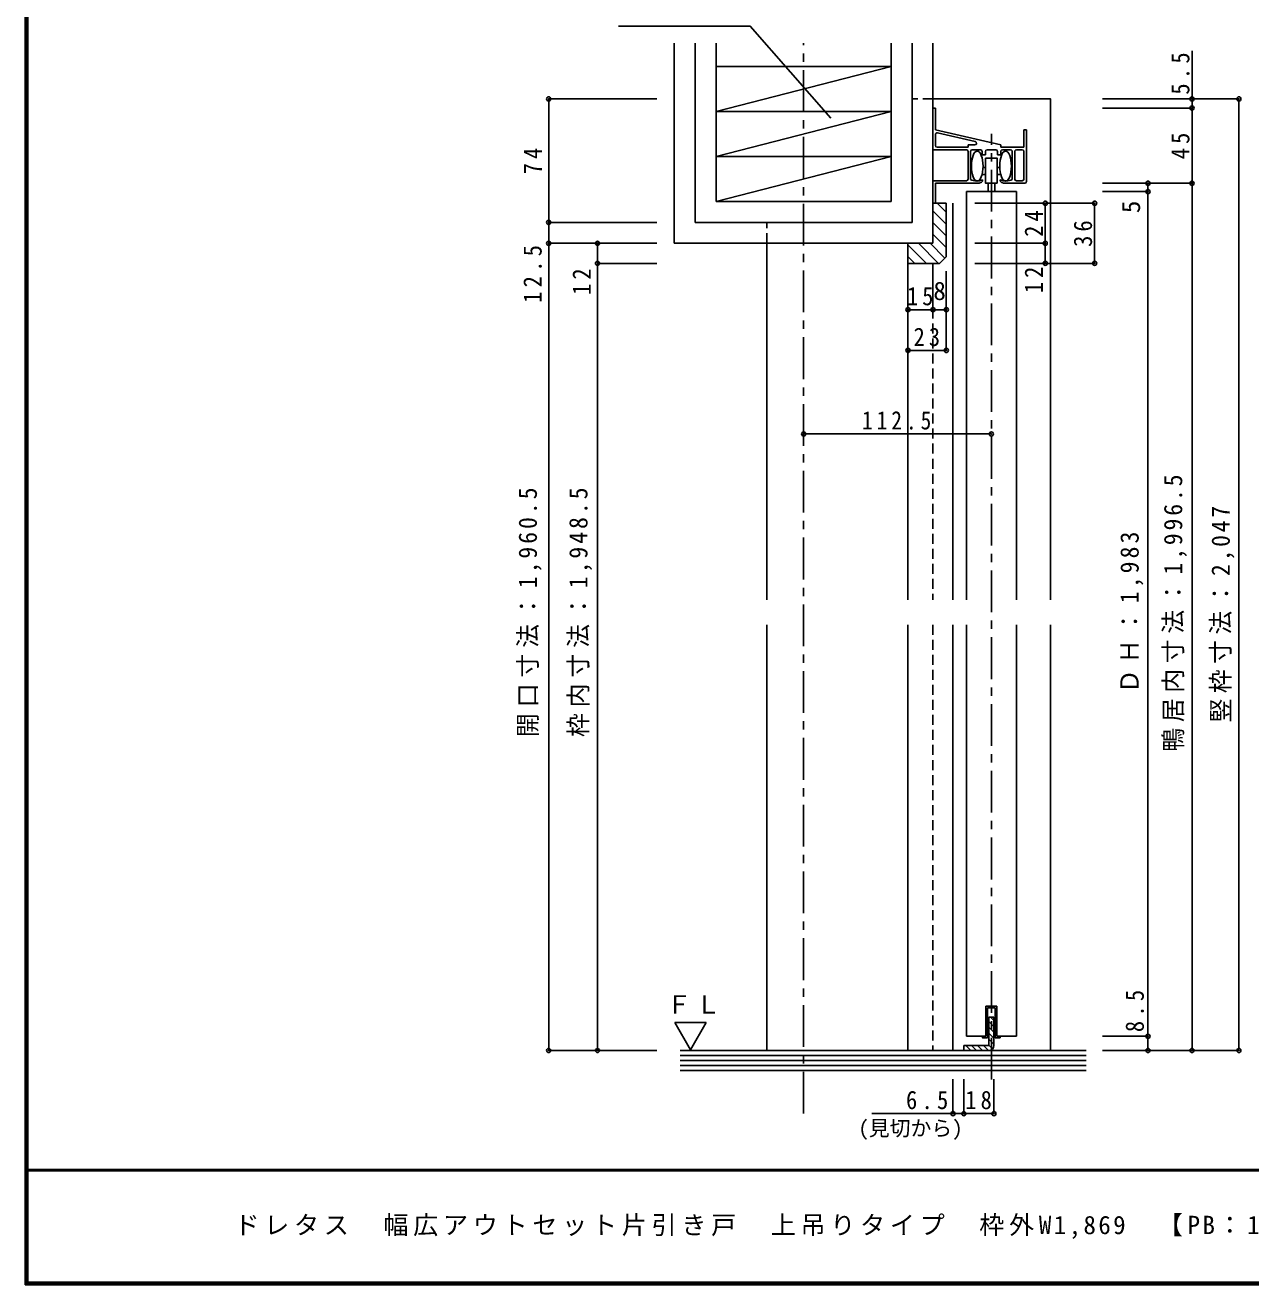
# Model space of a CAD drawing. Units: millimetres at full size, sheet at 1:5. Extents: x -1000 to 950, y -718 to 696.
# Drawn here: x -1000 to -265, y -701 to 54 of the extents above; entities that cross this region are included whole.
import ezdxf
from ezdxf.enums import TextEntityAlignment as Align

# ---------------------------------------------------------------- set-up
doc = ezdxf.new("R2010")
doc.units = ezdxf.units.MM
doc.header["$LTSCALE"] = 5
doc.header["$PDMODE"] = 32
doc.header["$PDSIZE"] = 2.5
doc.linetypes.add('CHAIN1', pattern=[8, 5, -1, 1, -1])
doc.linetypes.add('DASHED1', pattern=[1.8, 1.2, -0.6])
for name, color, linetype in [('0-1_通り芯', 4, 'CHAIN1'), ('0-2_柱', 7, 'Continuous'), ('0-3_仕上げ', 2, 'Continuous'), ('0-4_枠', 3, 'Continuous'), ('0-5_ケーシング', 3, 'Continuous'), ('0-6_扉', 6, 'Continuous'), ('0-7_金物', 7, 'Continuous'), ('0-A_文字', 7, 'Continuous'), ('0-B_寸法', 7, 'Continuous'), ('0-C_ハッチ', 4, 'Continuous'), ('F-1_枠', 6, 'Continuous'), ('F-A_文字', 7, 'Continuous')]:
    doc.layers.add(name, color=color, linetype=linetype)
doc.styles.add('ＭＳ ゴシック', font='')
doc.styles.get('ＭＳ ゴシック').set_extended_font_data('MS Gothic')

msp = doc.modelspace()

# ---------------------------------------------------------------- linework, layer by layer
at = {"layer": '0-1_通り芯'}
for p, q in [((-533.472, -598.269), (-533.472, 42.988)), ((-420.972, -577.948), (-420.972, -11.311))]:
    msp.add_line(p, q, dxfattribs=at)
at = {"layer": '0-1_通り芯', "color": 3, "linetype": 'DASHED1'}
for p, q in [((-455.972, -88.964), (-455.972, -290.464)), ((-455.972, -305.464), (-455.972, -560.464))]:
    msp.add_line(p, q, dxfattribs=at)
at = {"layer": '0-2_柱'}
for p, q in [((-585.972, 29.036), (-480.972, 29.036)), ((-585.972, -24.964), (-480.972, 2.036)), ((-480.972, -24.964), (-585.972, -51.964)), ((-585.972, -24.964), (-480.972, -24.964))]:
    msp.add_line(p, q, dxfattribs=at)
msp.add_lwpolyline([(-480.972, 29.036), (-585.972, 2.036), (-480.972, 2.036)], dxfattribs=at)
at = {"layer": '0-3_仕上げ'}
for p, q in [((-610.972, -76.964), (-610.972, 42.988)), ((-598.472, -64.464), (-598.472, 42.988)), ((-585.972, -51.964), (-585.972, 42.988)), ((-480.972, 42.988), (-480.972, -51.964)), ((-468.472, 42.988), (-468.472, -64.464)), ((-455.972, 42.988), (-455.972, -52.964)), ((-585.972, -51.964), (-480.972, -51.964)), ((-598.472, -64.464), (-468.472, -64.464)), ((-610.972, -76.964), (-455.972, -76.964))]:
    msp.add_line(p, q, dxfattribs=at)
at = {"layer": '0-4_枠', "linetype": 'DASHED1'}
for p, q in [((-455.972, 9.536), (-468.472, 9.536)), ((-555.472, -76.964), (-555.472, -64.464))]:
    msp.add_line(p, q, dxfattribs=at)
at = {"layer": '0-4_枠'}
for p, q in [((-443.972, -290.464), (-443.972, -52.964)), ((-555.472, -76.964), (-555.472, -290.464)), ((-470.972, -290.464), (-470.972, -88.964)), ((-555.472, -305.464), (-555.472, -560.464)), ((-470.972, -305.464), (-470.972, -560.464)), ((-443.972, -305.464), (-443.972, -560.464)), ((-385.472, -305.464), (-385.472, -560.464))]:
    msp.add_line(p, q, dxfattribs=at)
msp.add_lwpolyline([(-455.972, 9.536), (-385.472, 9.536), (-385.472, -290.464)], dxfattribs=at)
at = {"layer": '0-5_ケーシング'}
for p, q in [((-455.972, -76.964), (-455.972, -52.964)), ((-455.972, -52.964), (-447.972, -52.964)), ((-447.972, -84.964), (-447.972, -52.964)), ((-451.972, -88.964), (-447.972, -84.964))]:
    msp.add_line(p, q, dxfattribs=at)
msp.add_lwpolyline([(-451.972, -88.964), (-470.972, -88.964), (-470.972, -76.964), (-455.972, -76.964)], dxfattribs=at)
at = {"layer": '0-6_扉'}
for p, q in [((-435.972, -45.964), (-405.972, -45.964)), ((-435.972, -45.964), (-435.972, -290.464)), ((-405.972, -45.964), (-405.972, -290.464)), ((-435.972, -305.464), (-435.972, -551.964)), ((-405.972, -305.464), (-405.972, -551.964)), ((-424.222, -551.964), (-424.222, -533.964)), ((-424.222, -533.964), (-417.722, -533.964)), ((-417.722, -551.964), (-417.722, -533.964)), ((-424.222, -551.964), (-435.972, -551.964)), ((-417.722, -551.964), (-405.972, -551.964))]:
    msp.add_line(p, q, dxfattribs=at)
at = {"layer": '0-7_金物'}
for p, q in [((-455.972, 4.036), (-454.472, 4.036)), ((-454.472, -8.964), (-454.472, 4.036)), ((-415.351, -17.964), (-454.472, -8.964)), ((-454.472, -18.464), (-454.472, -11.76)), ((-453.248, -10.785), (-430.624, -15.99)), ((-399.972, -8.964), (-401.472, -8.964)), ((-401.472, -8.964), (-401.472, -19.464)), ((-399.972, -39.964), (-399.972, -8.964)), ((-435.972, -20.964), (-455.972, -20.964)), ((-453.472, -19.464), (-434.972, -19.464)), ((-434.972, -17.964), (-434.972, -19.464)), ((-430.849, -17.964), (-434.972, -17.964)), ((-434.972, -38.464), (-434.972, -21.964)), ((-433.472, -21.964), (-433.472, -38.679)), ((-432.472, -20.964), (-427.527, -20.964)), ((-426.527, -21.964), (-426.527, -23.964)), ((-424.527, -21.964), (-424.527, -23.964)), ((-423.527, -20.964), (-418.351, -20.964)), ((-417.351, -21.964), (-417.351, -23.964)), ((-415.351, -17.964), (-415.351, -19.464)), ((-401.472, -19.464), (-415.351, -19.464)), ((-415.351, -21.964), (-415.351, -23.964)), ((-414.351, -20.964), (-409.472, -20.964)), ((-408.472, -21.964), (-408.472, -38.679)), ((-406.972, -38.464), (-406.972, -21.964)), ((-405.972, -20.964), (-402.472, -20.964)), ((-401.472, -38.464), (-401.472, -21.964)), ((-424.527, -23.964), (-426.527, -23.964)), ((-415.351, -23.964), (-417.351, -23.964)), ((-424.472, -35.666), (-426.477, -35.666)), ((-424.472, -31.48), (-425.974, -31.48)), ((-415.97, -31.48), (-417.472, -31.48)), ((-415.513, -35.666), (-417.472, -35.666)), ((-435.972, -39.464), (-455.972, -39.464)), ((-454.472, -40.964), (-428.34, -40.964)), ((-454.472, -40.964), (-454.472, -52.964)), ((-428.34, -40.964), (-428.321, -40.964)), ((-422.972, -40.964), (-422.972, -45.964)), ((-418.972, -40.964), (-418.972, -45.964)), ((-413.605, -40.964), (-413.623, -40.964)), ((-400.972, -40.964), (-413.605, -40.964)), ((-405.972, -39.464), (-402.472, -39.464)), ((-418.722, -534.964), (-418.722, -552.964)), ((-418.722, -552.964), (-415.722, -552.964)), ((-415.722, -552.964), (-415.722, -551.964))]:
    msp.add_line(p, q, dxfattribs=at)
at = {"layer": '0-7_金物', "color": 3}
for p, q in [((-422.472, -557.464), (-422.472, -540.464)), ((-419.472, -540.464), (-422.472, -540.464)), ((-419.472, -557.464), (-419.472, -540.464)), ((-422.472, -557.464), (-437.472, -557.464)), ((-437.472, -560.464), (-437.472, -557.464))]:
    msp.add_line(p, q, dxfattribs=at)
at = {"layer": '0-7_金物'}
msp.add_lwpolyline([(-417.472, -40.964), (-417.472, -25.964), (-424.472, -25.964), (-424.472, -40.964)], close=True, dxfattribs=at)
for points in [[(-426.223, -38.877), (-426.243, -39.076), (-426.288, -39.411), (-426.363, -39.722), (-426.487, -39.994), (-426.589, -40.128), (-426.687, -40.219), (-426.885, -40.351), (-427.11, -40.461), (-427.348, -40.557), (-427.486, -40.611), (-427.627, -40.667), (-427.863, -40.766), (-428.094, -40.866), (-428.32, -40.966)], [(-415.721, -38.877), (-415.702, -39.076), (-415.656, -39.411), (-415.581, -39.722), (-415.457, -39.994), (-415.355, -40.128), (-415.258, -40.219), (-415.06, -40.351), (-414.835, -40.461), (-414.597, -40.557), (-414.458, -40.611), (-414.318, -40.667), (-414.081, -40.766), (-413.85, -40.866), (-413.624, -40.966)], [(-418.722, -534.964), (-423.222, -534.964), (-423.222, -552.964)], [(-426.222, -551.964), (-426.222, -552.964), (-423.222, -552.964)]]:
    msp.add_lwpolyline(points, dxfattribs=at)
for centre, radius, start, end in [((-453.472, -11.76), 1, 77.04441, 180), ((-453.472, -18.464), 1, 180, 270), ((-435.972, -21.964), 1, 0, 90), ((-432.472, -21.964), 1, 90, 180), ((-430.849, -16.964), 1, 270, 77.04441), ((-427.527, -21.964), 1, 0, 90), ((-423.527, -21.964), 1, 90, 180), ((-418.351, -21.964), 1, 0, 90), ((-414.351, -21.964), 1, 90, 180), ((-409.472, -21.964), 1, 0, 90), ((-405.972, -21.964), 1, 90, 180), ((-402.472, -21.964), 1, 0, 90), ((-435.972, -38.464), 1, 270, 0), ((-429.646, -31.377), 8.244, 242.34607, 294.53166), ((-412.298, -31.377), 8.244, 245.46834, 297.65393), ((-405.972, -38.464), 1, 180, 270), ((-402.472, -38.464), 1, 270, 0), ((-400.972, -39.964), 1, 270, 0)]:
    msp.add_arc(centre, radius, start, end, dxfattribs=at)
at = {"layer": '0-7_金物', "color": 3}
msp.add_arc((-422.472, -557.464), 3, 270, 0, dxfattribs=at)
at = {"layer": '0-7_金物'}
for centre in [(-429.472, -30.714), (-412.472, -30.714)]:
    msp.add_ellipse(centre, major_axis=(0, -9), ratio=0.3888, dxfattribs=at)
at = {"layer": '0-A_文字'}
for p, q in [((-610.679, -543.788), (-591.875, -543.788)), ((-601.277, -560.072), (-610.679, -543.788)), ((-591.875, -543.788), (-601.277, -560.072))]:
    msp.add_line(p, q, dxfattribs=at)
msp.add_lwpolyline([(-644.377, 53.037), (-565.483, 53.037), (-517.105, -1.899)], dxfattribs=at)
at = {"layer": '0-B_寸法', "color": 4}
for p, q in [((-300.714, 4.036), (-300.714, 38.387)), ((-686.267, 9.536), (-686.267, -64.464)), ((-686.267, 9.536), (-621.439, 9.536)), ((-300.714, 9.536), (-354.462, 9.536)), ((-272.626, 9.536), (-300.714, 9.536)), ((-272.626, 9.536), (-272.626, -560.464)), ((-300.714, 4.036), (-354.462, 4.036)), ((-300.714, 4.036), (-300.714, -40.964)), ((-327.152, -40.964), (-354.462, -40.964)), ((-327.152, -40.964), (-327.152, -45.964)), ((-300.714, -40.964), (-327.152, -40.964)), ((-300.714, -40.964), (-300.714, -560.464)), ((-327.152, -45.964), (-354.462, -45.964)), ((-327.152, -45.964), (-327.152, -551.964)), ((-388.689, -52.964), (-430.942, -52.964)), ((-388.689, -52.964), (-388.689, -76.964)), ((-359.079, -52.964), (-388.689, -52.964)), ((-359.079, -52.964), (-359.079, -88.964)), ((-686.267, -64.464), (-686.267, -76.964)), ((-686.267, -64.464), (-621.439, -64.464)), ((-686.267, -76.964), (-657.007, -76.964)), ((-686.267, -76.964), (-686.267, -560.464)), ((-657.007, -88.964), (-657.007, -76.964)), ((-657.007, -76.964), (-621.439, -76.964)), ((-388.689, -76.964), (-430.942, -76.964)), ((-388.689, -76.964), (-388.689, -88.964)), ((-657.007, -560.464), (-657.007, -88.964)), ((-657.007, -88.964), (-621.439, -88.964)), ((-388.689, -88.964), (-430.942, -88.964)), ((-359.079, -88.964), (-388.689, -88.964)), ((-470.972, -116.747), (-470.972, -93.565)), ((-455.972, -116.747), (-455.972, -93.565)), ((-447.972, -116.747), (-447.972, -93.565)), ((-470.972, -116.747), (-455.972, -116.747)), ((-470.972, -141.151), (-470.972, -116.747)), ((-455.972, -116.747), (-447.972, -116.747)), ((-447.972, -141.151), (-447.972, -116.747)), ((-447.972, -141.151), (-470.972, -141.151)), ((-533.472, -191.151), (-420.972, -191.151)), ((-327.152, -551.964), (-354.462, -551.964)), ((-327.152, -551.964), (-327.152, -560.464)), ((-686.267, -560.464), (-657.007, -560.464)), ((-657.007, -560.464), (-621.439, -560.464)), ((-327.152, -560.464), (-354.462, -560.464)), ((-300.714, -560.464), (-327.152, -560.464)), ((-272.626, -560.464), (-300.714, -560.464)), ((-443.972, -598.269), (-443.972, -577.56)), ((-437.472, -598.269), (-437.472, -577.56)), ((-419.472, -598.269), (-419.472, -577.56)), ((-437.472, -598.269), (-492.661, -598.269)), ((-437.472, -598.269), (-419.472, -598.269))]:
    msp.add_line(p, q, dxfattribs=at)
at = {"layer": '0-B_寸法'}
for p in [(-686.267, 9.536), (-300.714, 9.536), (-272.626, 9.536), (-300.714, 4.036), (-327.152, -40.964), (-327.152, -45.964), (-300.714, -40.964), (-388.689, -52.964), (-359.079, -52.964), (-686.267, -64.464), (-686.267, -76.964), (-657.007, -76.964), (-388.689, -76.964), (-657.007, -88.964), (-388.689, -88.964), (-359.079, -88.964), (-470.972, -116.747), (-455.972, -116.747), (-447.972, -116.747), (-470.972, -141.151), (-447.972, -141.151), (-533.472, -191.151), (-420.972, -191.151), (-327.152, -551.964), (-686.267, -560.464), (-657.007, -560.464), (-327.152, -560.464), (-300.714, -560.464), (-272.626, -560.464), (-443.972, -598.269), (-437.472, -598.269), (-419.472, -598.269)]:
    msp.add_point(p, dxfattribs=at)
at = {"layer": '0-C_ハッチ'}
for p, q in [((-447.972, -65.419), (-455.972, -57.419)), ((-447.972, -58.348), (-453.356, -52.964)), ((-447.972, -72.49), (-455.972, -64.49)), ((-447.972, -79.561), (-455.972, -71.561)), ((-459.782, -88.964), (-470.972, -77.774)), ((-452.711, -88.964), (-464.711, -76.964)), ((-448.806, -85.798), (-457.64, -76.964)), ((-466.853, -88.964), (-470.972, -84.845)), ((-419.472, -546.054), (-422.472, -543.054)), ((-419.472, -542.518), (-421.526, -540.464)), ((-419.472, -549.589), (-422.472, -546.589)), ((-419.472, -553.125), (-422.472, -550.125)), ((-433.346, -560.464), (-436.346, -557.464)), ((-429.811, -560.464), (-432.81, -557.464)), ((-426.275, -560.464), (-429.275, -557.464)), ((-422.739, -560.464), (-425.739, -557.464)), ((-419.472, -556.66), (-422.472, -553.66)), ((-420.221, -559.447), (-422.472, -557.196))]:
    msp.add_line(p, q, dxfattribs=at)
at = {"layer": '0-C_ハッチ', "color": 7}
for p, q in [((-364.14, -560.464), (-607.395, -560.464)), ((-364.14, -563.464), (-607.395, -563.464)), ((-364.14, -566.464), (-607.395, -566.464)), ((-364.14, -569.464), (-607.395, -569.464)), ((-364.14, -572.464), (-607.395, -572.464))]:
    msp.add_line(p, q, dxfattribs=at)
at = {"layer": 'F-1_枠'}
for p, q in [((-1000, 695.833), (-1000, -700.833)), ((-999.167, 695.833), (-999.167, -700.833)), ((-998.333, 695.833), (-998.333, -700.833)), ((950, -631.667), (-1000, -631.667)), ((950, -632.5), (-1000, -632.5)), ((950, -699.167), (-1000, -699.167)), ((950, -700), (-1000, -700))]:
    msp.add_line(p, q, dxfattribs=at)
msp.add_lwpolyline([(950, 695.833), (950, -700.833), (-1000, -700.833)], dxfattribs=at)

# ---------------------------------------------------------------- texts
at = {"layer": '0-A_文字', "insert": (-615.705, -538.37), "char_height": 11, "attachment_point": 7, "style": 'ＭＳ ゴシック'}
msp.add_mtext('\\T1.17;ＦＬ', dxfattribs=at)
at = {"layer": '0-B_寸法', "style": 'ＭＳ ゴシック'}
msp.add_text('5', height=11, rotation=90, dxfattribs=at).set_placement((-328.558, -58.892), align=Align.BOTTOM_LEFT)
for s, height, p in [('8', 11, (-455.722, -114.247)), ('(見切から)', 9.164, (-500.664, -614.313))]:
    msp.add_text(s, height=height, dxfattribs=at).set_placement(p, align=Align.BOTTOM_LEFT)
at = {"layer": '0-B_寸法', "char_height": 11, "attachment_point": 7, "rotation": 90, "style": 'ＭＳ ゴシック'}
for s, insert in [('\\T1.38;\\W0.9;5.5', (-302.12, 12.092)), ('\\T1.36;\\W0.9;45', (-302.12, -26.589)), ('\\T1.36;\\W0.9;74', (-690.295, -35.589)), ('\\T1.36;\\W0.9;24', (-390.096, -73.089)), ('\\T1.36;\\W0.9;36', (-360.485, -79.089)), ('\\T1.38;\\W0.9;12.5', (-690.295, -112.636)), ('\\T1.36;\\W0.9;12', (-661.035, -107.899)), ('\\T1.36;\\W0.9;12', (-390.096, -106.853)), ('\\T1.24;\\W0.95;鴨居内寸法：1,996.5', (-303.761, -381.464)), ('\\T1.25;\\W0.95;開口寸法：1,960.5', (-690.498, -372.714)), ('\\T1.25;\\W0.95;枠内寸法：1,948.5', (-660.183, -372.714)), ('\\T1.23;\\W0.95;竪枠寸法：2,047', (-275.252, -363.964)), ('\\T1.26;\\W0.95;ＤＨ：1,983', (-329.857, -346.464)), ('\\T1.38;\\W0.9;8.5', (-329.434, -549.472))]:
    msp.add_mtext(s, dxfattribs=dict(at, insert=insert))
at = {"layer": '0-B_寸法', "char_height": 11, "attachment_point": 7, "style": 'ＭＳ ゴシック'}
for s, insert in [('\\T1.36;\\W0.9;15', (-471.597, -114.247)), ('\\T1.36;\\W0.9;23', (-467.597, -138.651)), ('\\T1.38;\\W0.85;112.5', (-498.472, -188.651)), ('\\T1.38;\\W0.9;6.5', (-472.123, -595.769)), ('\\T1.36;\\W0.9;18', (-436.597, -595.769))]:
    msp.add_mtext(s, dxfattribs=dict(at, insert=insert))
at = {"layer": 'F-A_文字', "insert": (-874.591, -673.333), "char_height": 11, "attachment_point": 7, "style": 'ＭＳ ゴシック'}
msp.add_mtext('\\T1.19;ドレタス\u3000幅広アウトセット片引き戸\u3000上吊りタイプ\u3000枠外W1,869\u3000【PB：12.5㎜ｘ2／竪枠裏：枠材納め】', dxfattribs=at)

doc.saveas('drawing.dxf')
